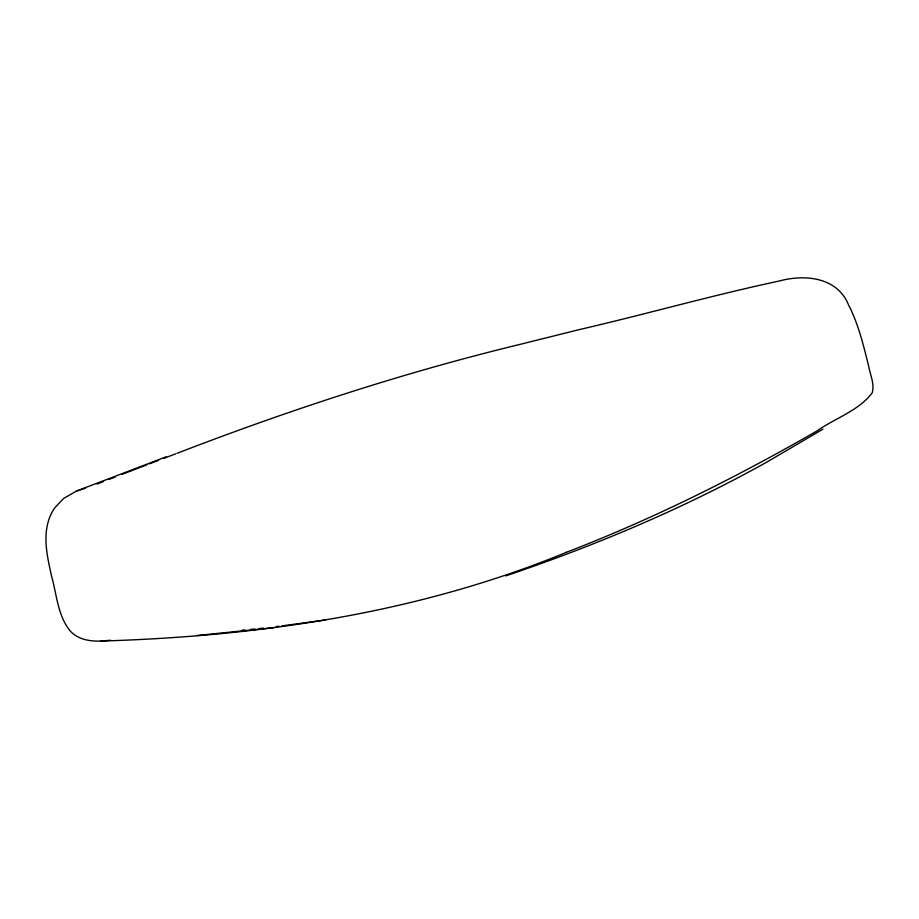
<?xml version="1.0" encoding="UTF-8"?>
<svg xmlns="http://www.w3.org/2000/svg" width="919" height="919" viewBox="0 0 919 919"><rect width="100%" height="100%" fill="white"/><g stroke="black" fill="none" stroke-linecap="round" stroke-linejoin="round"><path stroke-width="1.38" d="M822.907 429.184L766.837 462.108C683.759 508.402 595.753 545.461 505.714 575.903M166.213 456.8L76.484 491.045L63.526 498.523L54.784 507.805A48.19 43.79 72.8 0 0 49.431 517.971C42.504 536.88 47.409 557.201 51.567 576.133C56.783 594.432 57.587 615.42 70.051 630.779A28.317 25.732 72.8 0 0 76.38 636.017C83.618 640.348 92.279 641.29 100.55 641.083C259.204 636.362 418.938 613.168 566.403 552.308M566.541 552.25C653.271 518.902 736.59 477.214 817.071 430.896C835.038 418.179 858.656 410.839 872.188 392.873C874.819 383.82 870.086 374.676 868.604 365.831C863.366 345.084 858.403 323.959 848.513 304.844C837.22 276.883 804.366 274.069 778.99 281.076C711.995 295.355 646.034 314.183 579.292 329.599L519.35 344.545M97.058 484.06L103.594 481.522M108.821 479.488L115.369 476.961M121.905 474.422L146.799 464.842M149.429 463.842L158.608 460.339M163.858 458.34L175.678 453.825M176.988 453.331C288.75 410.253 402.763 372.838 519.201 344.579M76.484 491.045L85.49 488.219M325.154 620.015L281.823 625.908M259.032 628.573L263.305 628.068M276.125 626.574L278.974 626.241M110.521 640.244L100.55 641.083M197.057 635.5L273.368 627.711M241.927 630.193L244.776 629.929M250.485 629.4L254.758 628.998"/></g></svg>
